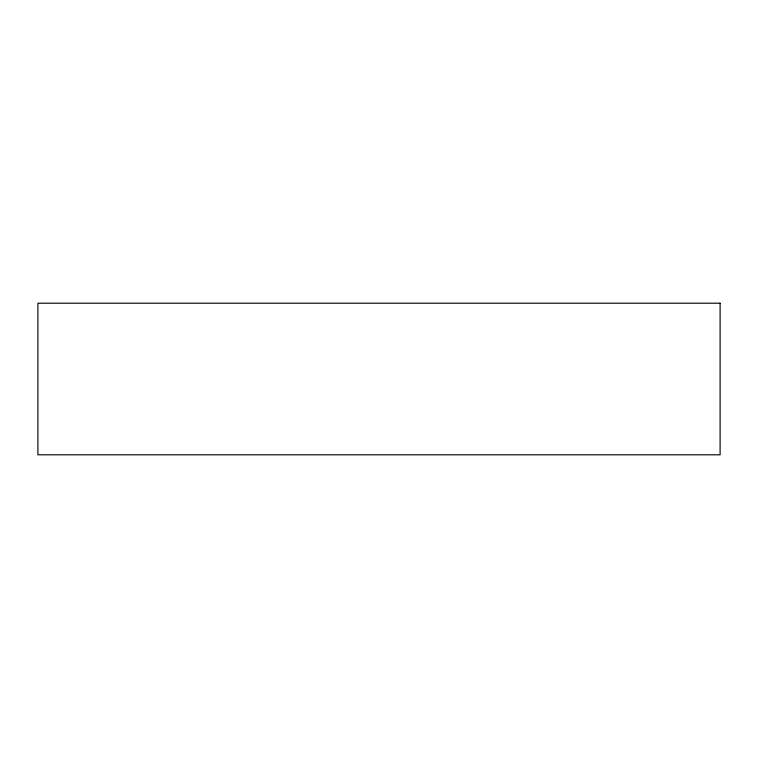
<?xml version="1.0" encoding="UTF-8"?>
<svg xmlns="http://www.w3.org/2000/svg" width="758" height="758" viewBox="0 0 758 758"><rect width="100%" height="100%" fill="white"/><g stroke="black" fill="none" stroke-linecap="round" stroke-linejoin="round"><path stroke-width="1.14" d="M720.1 303.2L37.9 303.2L37.9 454.8L720.1 454.8L720.1 303.2"/></g></svg>
